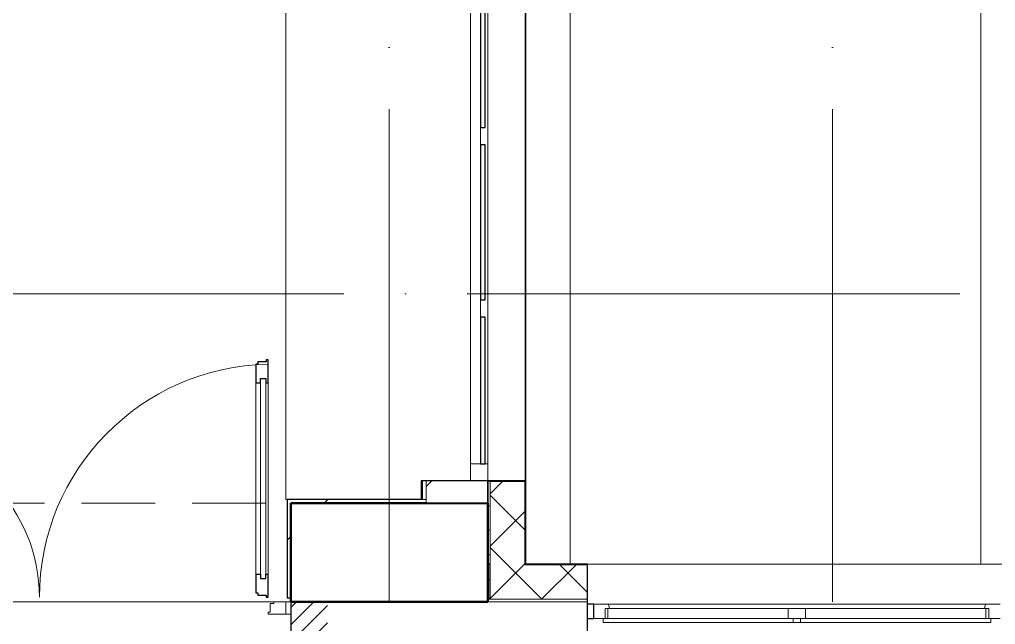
# Model space of a CAD drawing. Header units: millimetres. Extents: x -88595 to 880822, y -1054509 to -148035.
# Drawn here: x 180012 to 183974, y -267594 to -265139 of the extents above; entities that cross this region are included whole.
import ezdxf

# ---------------------------------------------------------------- set-up
doc = ezdxf.new("R2010")
doc.units = ezdxf.units.MM
for name, pattern in [('ADSK_Линия сетки', [25, 20, -2.5, 0, -2.5]), ('ADSK_Сверху', [4.5, 3, -1.5]), ('ADSK_Штриховая_ш2 п1_5', [4.5, 3, -1.5])]:
    doc.linetypes.add(name, pattern=pattern)
for name, color, linetype, lineweight in [('_ Окна', 7, 'Continuous', 30), ('Двери', 7, 'Continuous', 9), ('Линии', 7, 'Continuous', 9), ('Несущие колонны', 7, 'Continuous', 18), ('Оборудование', 7, 'Continuous', 18), ('Ограждение', 7, 'Continuous', 9), ('Окна', 7, 'Continuous', 9), ('Оси', 7, 'Continuous', 9), ('Перекрытие', 7, 'Continuous', 18), ('Стены', 7, 'Continuous', 18), ('Стены внутренние', 7, 'Continuous', 18), ('Стены наружные', 7, 'Continuous', 18), ('Стены штриховка', 7, 'Continuous', 9)]:
    doc.layers.add(name, color=color, linetype=linetype, lineweight=lineweight)
doc.layers.add('Двери открывание', color=7, linetype='Continuous', lineweight=9, true_color=0xc0c0c0)

# ---------------------------------------------------------------- blocks, each defined once
blk = doc.blocks.new('1 этаж')
at = {"layer": 'Двери', "lineweight": 18, "true_color": 0xff0000}
h = blk.add_hatch(dxfattribs=at)
h.set_pattern_fill('FP_2', color=1, style=0, pattern_type=2)
h.set_pattern_definition([(45, (216242.71, 660537.605), (-35.3553, 35.3553), [])])
h.paths.add_polyline_path([(217242.7, 660262.6), (217392.7, 660262.6), (217392.7, 660812.6), (217242.7, 660812.6), (217242.7, 660808.6)])
h.paths.add_polyline_path([(215492.7, 660262.6), (215492.7, 660812.6), (215342.7, 660812.6), (215342.7, 660262.6)])
at = {"layer": '_ Окна'}
for p, q in [((218012.7, 663332.6), (218012.7, 662737.6)), ((218032.7, 662737.6), (218032.7, 663332.6)), ((218012.7, 662737.6), (218032.7, 662737.6)), ((218012.7, 662667.6), (218012.7, 662037.6)), ((218032.7, 662667.6), (218012.7, 662667.6)), ((218032.7, 662037.6), (218032.7, 662667.6)), ((218012.7, 662037.6), (218032.7, 662037.6)), ((218012.7, 661967.6), (218012.7, 661372.6)), ((218032.7, 661967.6), (218012.7, 661967.6)), ((218032.7, 661372.6), (218032.7, 661967.6)), ((218012.7, 661372.6), (218032.7, 661372.6)), ((218472.7, 660802.6), (218447.7, 660802.6)), ((218472.7, 660744.6), (218472.7, 660802.6)), ((218447.7, 660744.6), (218472.7, 660744.6))]:
    blk.add_line(p, q, dxfattribs=at)
at = {"layer": '_ Окна', "lineweight": 18}
for p, q in [((218012.7, 661372.6), (217972.7, 661372.6)), ((217972.7, 661372.6), (217972.7, 661302.6)), ((218042.7, 661372.6), (218032.7, 661372.6)), ((218042.7, 661302.6), (218042.7, 661372.6)), ((218532.2, 660802.6), (218472.7, 660802.6)), ((218472.7, 660802.6), (218472.7, 660744.6)), ((218518.7, 660744.6), (218518.7, 660785.6)), ((218518.7, 660785.6), (218530.7, 660785.6)), ((218536.7, 660785.6), (218532.2, 660802.6)), ((220063.3, 660802.6), (220058.7, 660785.6)), ((220122.7, 660802.6), (220063.3, 660802.6)), ((220064.7, 660785.6), (220076.7, 660785.6)), ((220076.7, 660785.6), (220076.7, 660744.6)), ((218472.7, 660744.6), (218510.7, 660744.6)), ((220084.7, 660744.6), (220122.7, 660744.6))]:
    blk.add_line(p, q, dxfattribs=at)
at = {"layer": 'Двери', "lineweight": 30}
for p, q in [((217108.7, 661776.6), (217100.7, 661776.6)), ((217100.7, 661776.6), (217100.7, 661700.6)), ((217142.7, 661785.6), (217108.7, 661785.6)), ((217108.7, 661785.6), (217108.7, 661776.6)), ((217150.7, 661794.6), (217142.7, 661794.6)), ((217142.7, 661794.6), (217142.7, 661785.6)), ((217150.7, 661700.6), (217150.7, 661794.6)), ((217100.7, 661700.6), (217120.7, 661700.6)), ((217120.7, 661700.6), (217120.7, 661718.6)), ((217120.7, 661718.6), (217141.7, 661718.6)), ((217141.7, 661718.6), (217141.7, 661700.6)), ((217141.7, 661700.6), (217150.7, 661700.6)), ((217100.7, 660924.6), (217100.7, 660848.6)), ((217100.7, 660924.6), (217120.7, 660924.6)), ((217120.7, 660924.6), (217120.7, 660906.6)), ((217120.7, 660906.6), (217141.7, 660906.6)), ((217141.7, 660924.6), (217150.7, 660924.6)), ((217141.7, 660906.6), (217141.7, 660924.6)), ((217150.7, 660830.6), (217150.7, 660924.6)), ((217100.7, 660848.6), (217108.7, 660848.6)), ((217108.7, 660848.6), (217108.7, 660839.6)), ((217108.7, 660839.6), (217142.7, 660839.6)), ((217142.7, 660839.6), (217142.7, 660830.6)), ((217142.7, 660830.6), (217150.7, 660830.6))]:
    blk.add_line(p, q, dxfattribs=at)
at = {"layer": 'Двери'}
for p, q in [((217100.7, 661700.6), (217100.7, 660924.6)), ((217120.7, 660906.6), (217120.7, 661718.6)), ((217120.7, 661718.6), (217141.7, 661718.6)), ((217141.7, 661718.6), (217141.7, 660906.6)), ((217150.7, 660924.6), (217150.7, 661700.6)), ((217141.7, 660906.6), (217120.7, 660906.6)), ((217173.7, 660804.6), (217159.7, 660804.6)), ((217159.7, 660804.6), (217159.7, 660770.6)), ((217173.7, 660812.6), (217173.7, 660804.6)), ((217222.7, 660812.6), (217173.7, 660812.6)), ((217242.7, 660812.6), (217222.7, 660812.6)), ((217222.7, 660812.6), (217222.7, 660762.6)), ((217222.7, 660762.6), (217222.7, 660812.6)), ((217242.7, 660762.6), (217242.7, 660812.6)), ((217159.7, 660770.6), (217150.7, 660770.6)), ((217150.7, 660770.6), (217150.7, 660762.6)), ((217150.7, 660762.6), (217222.7, 660762.6)), ((217222.7, 660762.6), (217242.7, 660762.6))]:
    blk.add_line(p, q, dxfattribs=at)
at = {"layer": 'Двери', "linetype": 'ADSK_Штриховая_ш2 п1_5'}
for p, q in [((217392.7, 660812.6), (217242.7, 660812.6)), ((217242.7, 660812.6), (217242.7, 660262.6))]:
    blk.add_line(p, q, dxfattribs=at)
at = {"layer": 'Двери открывание'}
for centre, radius, start, end in [((217168.7, 660830.6), 946, 91.0903, 180), ((215566.7, 660830.6), 656, 0, 88.4277)]:
    blk.add_arc(centre, radius, start, end, dxfattribs=at)
at = {"layer": 'Линии', "linetype": 'ADSK_Сверху', "ltscale": 100}
blk.add_line((215492.7, 661212.6), (217242.7, 661212.6), dxfattribs=at)
at = {"layer": 'Несущие колонны', "lineweight": 40}
for p, q in [((217242.7, 661212.6), (218042.7, 661212.6)), ((217242.7, 660812.6), (217242.7, 661212.6)), ((217792.7, 661212.6), (217242.7, 661212.6)), ((217242.7, 661212.6), (217242.7, 660812.6)), ((218042.7, 661212.6), (218042.7, 660812.6)), ((218042.7, 660812.6), (218042.7, 661212.6)), ((218042.7, 660812.6), (217242.7, 660812.6)), ((217242.7, 660812.6), (217392.7, 660812.6)), ((217392.7, 660812.6), (218042.7, 660812.6))]:
    blk.add_line(p, q, dxfattribs=at)
at = {"layer": 'Несущие колонны'}
blk.add_line((218042.7, 661212.6), (217792.7, 661212.6), dxfattribs=at)
at = {"layer": 'Ограждение'}
for p, q in [((217222.7, 661227.6), (217222.7, 664617.6)), ((217227.7, 661227.6), (217222.7, 661227.6))]:
    blk.add_line(p, q, dxfattribs=at)
at = {"layer": 'Окна'}
for p, q in [((217972.7, 661372.6), (217972.7, 663332.6)), ((218042.7, 663332.6), (218042.7, 661372.6)), ((218012.7, 662667.6), (218012.7, 662737.6)), ((218012.7, 661967.6), (218012.7, 662037.6)), ((218530.7, 660785.6), (219262.7, 660785.6)), ((218530.7, 660744.6), (218530.7, 660785.6)), ((220063.3, 660802.6), (218532.2, 660802.6)), ((219262.7, 660785.6), (219332.7, 660785.6)), ((219262.7, 660785.6), (219262.7, 660744.6)), ((219332.7, 660785.6), (220064.7, 660785.6)), ((219332.7, 660744.6), (219332.7, 660785.6)), ((220064.7, 660785.6), (220064.7, 660744.6)), ((218510.7, 660744.6), (219282.7, 660744.6)), ((218510.7, 660727.6), (218510.7, 660744.6)), ((219282.7, 660744.6), (219312.7, 660744.6)), ((219282.7, 660744.6), (219282.7, 660727.6)), ((219312.7, 660744.6), (220084.7, 660744.6)), ((219312.7, 660727.6), (219312.7, 660744.6)), ((220084.7, 660744.6), (220084.7, 660727.6)), ((219282.7, 660727.6), (218510.7, 660727.6)), ((219312.7, 660727.6), (219282.7, 660727.6)), ((220084.7, 660727.6), (219312.7, 660727.6))]:
    blk.add_line(p, q, dxfattribs=at)
at = {"layer": 'Оси', "linetype": 'ADSK_Линия сетки', "ltscale": 100}
for p, q in [((217642.7, 697813.2), (217642.7, 631836.5)), ((219442.7, 697813.2), (219442.7, 631836.5)), ((252460, 662062.6), (175520.4, 662062.6))]:
    blk.add_line(p, q, dxfattribs=at)
at = {"layer": 'Перекрытие', "color": 49, "ltscale": 100, "true_color": 0x464646}
for p, q in [((220044.7, 660964.6), (220044.7, 663770.6)), ((215561.7, 660812.6), (217173.7, 660812.6))]:
    blk.add_line(p, q, dxfattribs=at)
at = {"layer": 'Стены'}
for p, q in [((218377.7, 663770.6), (218377.7, 660964.6)), ((218197.7, 663574.7), (218197.7, 660964.6))]:
    blk.add_line(p, q, dxfattribs=at)
at = {"layer": 'Стены внутренние'}
for p, q in [((218194.7, 663402.6), (218194.7, 661302.6)), ((218447.7, 660964.6), (220147.7, 660964.6)), ((218447.7, 660812.6), (218042.7, 660812.6))]:
    blk.add_line(p, q, dxfattribs=at)
at = {"layer": 'Стены внутренние', "lineweight": 30}
for p, q in [((218194.7, 661302.6), (218052.7, 661302.6)), ((218194.7, 660964.6), (218194.7, 661302.6)), ((218052.7, 660964.6), (218042.7, 660964.6)), ((218042.7, 660964.6), (218042.7, 660822.6)), ((218447.7, 660964.6), (218194.7, 660964.6)), ((218447.7, 660822.6), (218447.7, 660964.6)), ((218042.7, 660812.6), (217242.7, 660812.6)), ((217242.7, 660812.6), (217242.7, 660262.6)), ((218447.7, 660262.6), (218447.7, 660812.6))]:
    blk.add_line(p, q, dxfattribs=at)
at = {"layer": 'Стены внутренние', "linetype": 'Continuous', "lineweight": 9}
for p, q in [((218052.7, 661250.3), (218103.1, 661300.6)), ((218192.7, 661104.9), (218052.7, 661244.9)), ((218192.7, 661231.9), (218194.7, 661231.9)), ((218052.7, 661038.1), (218192.7, 661178.1)), ((218122.8, 660962.6), (218052.7, 661032.7)), ((218049.3, 660822.6), (218189.3, 660962.6)), ((218262.8, 660822.6), (218122.8, 660962.6)), ((218189.3, 660962.6), (218192.7, 660966)), ((218261.4, 660822.6), (218401.4, 660962.6)), ((218447.7, 660849.9), (218335, 660962.6)), ((218050.7, 660822.6), (218042.7, 660830.6))]:
    blk.add_line(p, q, dxfattribs=at)
at = {"layer": 'Стены наружные', "lineweight": 30}
for p, q in [((218042.7, 661302.6), (217772.7, 661302.6)), ((217772.7, 661302.6), (217772.7, 661227.6)), ((218042.7, 661212.6), (218042.7, 661302.6)), ((218042.7, 661302.6), (218042.7, 660812.6)), ((218052.7, 661302.6), (218042.7, 661302.6)), ((217227.7, 661227.6), (217227.7, 660827.6)), ((217772.7, 661227.6), (217227.7, 661227.6)), ((217242.7, 660827.6), (217242.7, 661212.6)), ((217242.7, 661212.6), (217792.7, 661212.6)), ((218052.7, 660822.6), (218052.7, 660964.6)), ((217227.7, 660827.6), (217242.7, 660827.6)), ((218447.7, 660812.6), (218447.7, 660822.6))]:
    blk.add_line(p, q, dxfattribs=at)
at = {"layer": 'Стены наружные', "linetype": 'Continuous', "lineweight": 9}
for p, q in [((217792.7, 661280.2), (217815.1, 661302.6)), ((218052.7, 661302.3), (218042.7, 661302.3)), ((217772.7, 661253.1), (217777.7, 661258.1)), ((217378.7, 661212.6), (217393.7, 661227.6)), ((218039.4, 661212.6), (218042.7, 661215.9)), ((218052.7, 661202.3), (218042.7, 661202.3)), ((218052.7, 661102.3), (218042.7, 661102.3)), ((217227.7, 661061.7), (217242.7, 661076.7)), ((218052.7, 661002.3), (218042.7, 661002.3)), ((218052.7, 660902.3), (218042.7, 660902.3))]:
    blk.add_line(p, q, dxfattribs=at)
at = {"layer": 'Стены наружные'}
blk.add_line((217792.7, 661212.6), (218042.7, 661212.6), dxfattribs=at)
at = {"layer": 'Стены штриховка'}
for p, q in [((217777.7, 661302.6), (217777.7, 661227.6)), ((217792.7, 661212.6), (217792.7, 661302.6)), ((218052.7, 661302.6), (218052.7, 660964.6)), ((218192.7, 661300.6), (218052.7, 661300.6)), ((218192.7, 660962.6), (218192.7, 661300.6)), ((217772.7, 661227.6), (217792.7, 661227.6)), ((218192.7, 660964.6), (218194.7, 660964.6)), ((218445.7, 660962.6), (218192.7, 660962.6)), ((218445.7, 660888.6), (218445.7, 660962.6)), ((218445.7, 660888.6), (218447.7, 660888.6)), ((218447.7, 660822.6), (218042.7, 660822.6))]:
    blk.add_line(p, q, dxfattribs=at)

msp = doc.modelspace()

# ---------------------------------------------------------------- block references
at = {"layer": 'Оборудование', "color": 5, "true_color": 0x0000ff}
msp.add_blockref('1 этаж', (-36129.5, -928314.5), dxfattribs=at)

doc.saveas('drawing.dxf')
